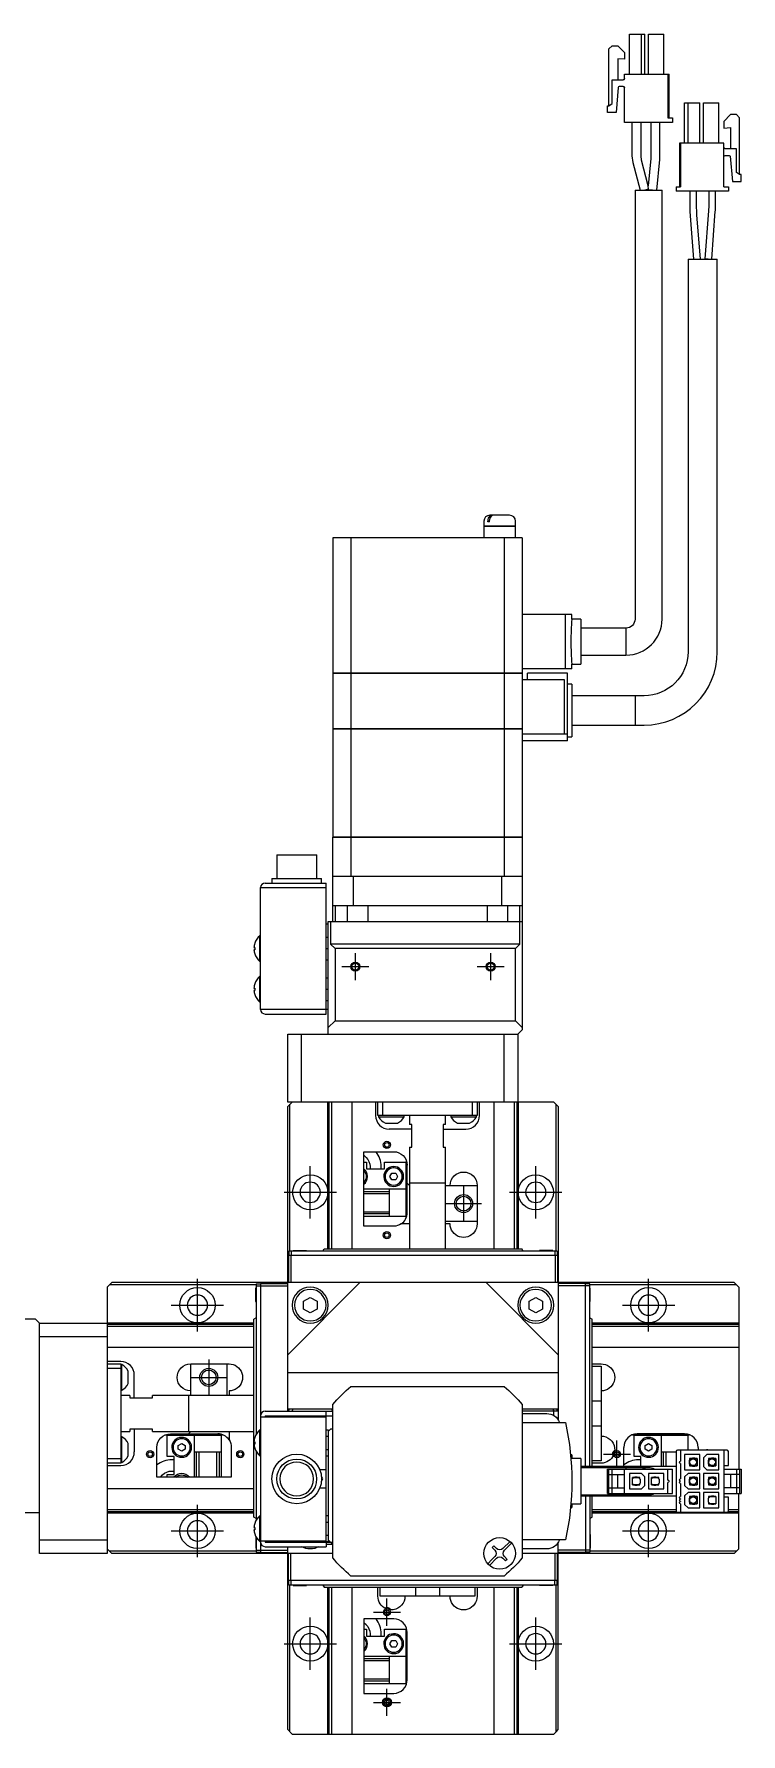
# Model space of a CAD drawing. Extents: x 0 to 1558, y -8 to 1234.
# Drawn here: x 611.4 to 768.1, y 857.5 to 1234.1 of the extents above; entities that cross this region are included whole.
import ezdxf

# ---------------------------------------------------------------- set-up
doc = ezdxf.new("R2010")
doc.units = 0
doc.header["$LTSCALE"] = 0.5
doc.linetypes.add('CENTER', pattern=[50.8, 31.75, -6.35, 6.35, -6.35])
doc.linetypes.add('DASHED', pattern=[19.05, 12.7, -6.35])
for name, color, linetype in [('MSM_CENTER', 1, 'CENTER'), ('MSM_CONTINUOUS', 7, 'CONTINUOUS'), ('MSM_DASHED', 4, 'DASHED'), ('MSM_NARROW', 5, 'CONTINUOUS')]:
    doc.layers.add(name, color=color, linetype=linetype)

msp = doc.modelspace()

# ---------------------------------------------------------------- linework, layer by layer
at = {"layer": 'MSM_CENTER'}
for p, q in [((682.61, 1024.51), (682.61, 1030.51)), ((712.61, 1024.51), (712.61, 1030.51)), ((679.61, 1027.51), (685.61, 1027.51)), ((709.61, 1027.51), (715.61, 1027.51)), ((672.61, 971.71), (672.61, 983.31)), ((722.61, 971.71), (722.61, 983.31)), ((666.81, 977.51), (678.41, 977.51)), ((706.61, 979.01), (706.61, 971.01)), ((716.81, 977.51), (728.41, 977.51)), ((702.61, 975.01), (710.61, 975.01)), ((647.61, 946.71), (647.61, 958.31)), ((747.61, 946.71), (747.61, 958.31)), ((641.81, 952.51), (653.41, 952.51)), ((741.81, 952.51), (753.41, 952.51)), ((650.11, 940.51), (650.11, 932.51)), ((646.11, 936.51), (654.11, 936.51)), ((737.61, 919.51), (743.61, 919.51)), ((740.61, 916.51), (740.61, 922.51)), ((647.61, 896.71), (647.61, 908.31)), ((747.61, 896.71), (747.61, 908.31)), ((641.81, 902.51), (653.41, 902.51)), ((741.81, 902.51), (753.41, 902.51)), ((689.61, 881.51), (689.61, 887.51)), ((672.61, 871.71), (672.61, 883.31)), ((686.61, 884.51), (692.61, 884.51)), ((722.61, 871.71), (722.61, 883.31)), ((666.81, 877.51), (678.41, 877.51)), ((716.81, 877.51), (728.41, 877.51)), ((689.61, 861.51), (689.61, 867.51)), ((686.61, 864.51), (692.61, 864.51))]:
    msp.add_line(p, q, dxfattribs=at)
at = {"layer": 'MSM_CONTINUOUS'}
for p, q in [((738.81, 1230.81), (739.51, 1231.51)), ((738.81, 1230.81), (739.51, 1231.51)), ((739.51, 1231.51), (740.81, 1231.51)), ((740.81, 1231.51), (742.31, 1230.01)), ((743.41, 1225.21), (743.41, 1234.11)), ((743.41, 1234.11), (746.81, 1234.11)), ((743.41, 1225.21), (743.41, 1234.11)), ((746.06, 1225.21), (746.06, 1234.11)), ((746.81, 1225.21), (746.81, 1234.11)), ((747.61, 1225.21), (747.61, 1234.11)), ((747.61, 1234.11), (751.01, 1234.11)), ((747.61, 1225.21), (747.61, 1234.11)), ((751.01, 1225.21), (751.01, 1234.11)), ((738.81, 1218.21), (738.81, 1230.81)), ((738.81, 1218.21), (738.81, 1230.81)), ((742.31, 1228.51), (740.81, 1228.64)), ((740.81, 1228.64), (740.81, 1223.96)), ((742.31, 1228.51), (740.81, 1228.64)), ((742.31, 1230.01), (742.31, 1228.51)), ((739.51, 1218.71), (739.51, 1223.96)), ((739.51, 1223.96), (742.01, 1223.96)), ((739.51, 1218.71), (739.51, 1223.96)), ((742.31, 1224.26), (742.31, 1225.21)), ((742.31, 1225.21), (752.16, 1225.21)), ((742.31, 1224.26), (742.31, 1225.21)), ((742.31, 1224.26), (742.31, 1224.26)), ((751.91, 1225.21), (751.91, 1215.51)), ((752.16, 1215.51), (752.16, 1225.21)), ((740.91, 1222.28), (740.43, 1216.71)), ((742.01, 1222.46), (741.11, 1222.46)), ((742.31, 1222.17), (742.31, 1222.16)), ((742.31, 1214.51), (742.31, 1222.16)), ((742.31, 1214.51), (742.31, 1222.16)), ((738.51, 1216.71), (738.51, 1218.21)), ((738.51, 1218.21), (738.81, 1218.21)), ((738.51, 1216.71), (738.51, 1218.21)), ((740.43, 1216.71), (738.51, 1216.71)), ((738.81, 1218.21), (739.51, 1218.71)), ((738.81, 1218.21), (739.51, 1218.71)), ((755.61, 1209.96), (755.61, 1218.86)), ((755.61, 1218.86), (759.01, 1218.86)), ((756.36, 1209.96), (756.36, 1218.86)), ((759.01, 1209.96), (759.01, 1218.86)), ((759.81, 1209.96), (759.81, 1218.86)), ((759.81, 1218.86), (763.21, 1218.86)), ((763.21, 1209.96), (763.21, 1218.86)), ((752.91, 1214.51), (742.31, 1214.51)), ((743.94, 1214.51), (743.94, 1207.15)), ((745.94, 1207.15), (745.94, 1214.51)), ((748.14, 1214.51), (748.14, 1206.61)), ((750.14, 1206.61), (750.14, 1214.51)), ((751.91, 1215.51), (752.91, 1215.51)), ((752.91, 1215.51), (752.91, 1214.51)), ((765.81, 1216.26), (764.31, 1214.76)), ((764.31, 1214.76), (764.31, 1213.26)), ((764.31, 1213.26), (765.81, 1213.39)), ((767.11, 1216.26), (765.81, 1216.26)), ((765.81, 1213.39), (765.81, 1208.71)), ((767.81, 1215.56), (767.11, 1216.26)), ((767.81, 1202.96), (767.81, 1215.56)), ((764.31, 1209.96), (754.46, 1209.96)), ((754.46, 1209.96), (754.46, 1200.26)), ((754.71, 1209.96), (754.71, 1200.26)), ((764.31, 1200.26), (764.31, 1209.96)), ((743.94, 1207.15), (744.13, 1205.64)), ((744.13, 1205.64), (745.73, 1199.51)), ((746.07, 1206.14), (745.94, 1207.15)), ((747.55, 1200.46), (746.07, 1206.14)), ((748.13, 1206.51), (747.55, 1200.46)), ((748.14, 1206.61), (748.13, 1206.51)), ((749.47, 1199.51), (750.12, 1206.32)), ((750.12, 1206.32), (750.14, 1206.61)), ((767.11, 1208.71), (764.61, 1208.71)), ((764.61, 1207.21), (765.51, 1207.21)), ((765.71, 1207.03), (766.2, 1201.46)), ((767.11, 1203.46), (767.11, 1208.71)), ((766.2, 1201.46), (768.11, 1201.46)), ((767.81, 1202.96), (767.11, 1203.46)), ((768.11, 1202.96), (767.81, 1202.96)), ((768.11, 1201.46), (768.11, 1202.96)), ((744.61, 1199.51), (750.61, 1199.51)), ((744.61, 1199.51), (744.61, 1104.51)), ((747.61, 1199.73), (746.76, 1199.51)), ((747.48, 1199.7), (747.47, 1199.61)), ((748.46, 1199.51), (747.47, 1199.61)), ((747.61, 1199.73), (747.55, 1200.46)), ((750.61, 1104.51), (750.61, 1199.51)), ((753.71, 1200.26), (753.71, 1199.26)), ((753.71, 1200.26), (754.71, 1200.26)), ((765.31, 1199.26), (753.71, 1199.26)), ((756.74, 1199.26), (756.74, 1195.66)), ((758.24, 1196.63), (758.24, 1199.26)), ((760.94, 1199.26), (760.94, 1195.64)), ((762.44, 1195.64), (762.44, 1199.26)), ((764.31, 1200.26), (765.31, 1200.26)), ((765.31, 1200.26), (765.31, 1199.26)), ((756.77, 1194.81), (757.61, 1184.26)), ((758.34, 1194), (758.24, 1196.63)), ((759.11, 1184.32), (758.34, 1194)), ((760.91, 1194.94), (760.12, 1184.32)), ((761.62, 1184.26), (762.41, 1194.83)), ((756.36, 1184.26), (762.86, 1184.26)), ((756.36, 1184.26), (756.36, 1097.26)), ((760.12, 1184.32), (760.14, 1184.26)), ((760.86, 1184.26), (760.12, 1184.32)), ((762.86, 1097.26), (762.86, 1184.26)), ((711.11, 1126.21), (711.11, 1125.06)), ((711.97, 1126.01), (711.97, 1126.21)), ((712.32, 1126.01), (712.32, 1126.21)), ((716.81, 1127.51), (712.41, 1127.51)), ((718.11, 1125.06), (718.11, 1126.21)), ((719.61, 1122.51), (677.61, 1122.51)), ((677.61, 1122.51), (677.61, 1092.56)), ((681.64, 1122.51), (681.64, 1092.56)), ((718.11, 1125.06), (711.11, 1125.06)), ((718.11, 1125.01), (711.11, 1125.01)), ((711.11, 1125.01), (711.11, 1122.51)), ((711.16, 1125.06), (711.16, 1125.01)), ((712.32, 1126.01), (711.97, 1126.01)), ((715.58, 1122.51), (715.58, 1092.56)), ((718.06, 1125.01), (718.06, 1125.06)), ((718.11, 1122.51), (718.11, 1125.01)), ((719.61, 1122.51), (719.61, 1092.56)), ((730.61, 1105.51), (719.61, 1105.51)), ((729.18, 1093.51), (729.18, 1105.51)), ((730.61, 1104.51), (730.61, 1105.51)), ((732.61, 1104.51), (730.61, 1104.51)), ((732.61, 1104.51), (732.61, 1094.51)), ((742.61, 1102.51), (732.61, 1102.51)), ((742.61, 1102.51), (742.61, 1096.51)), ((732.61, 1096.51), (742.61, 1096.51)), ((677.61, 1092.56), (719.61, 1092.56)), ((677.61, 1092.51), (677.61, 1080.26)), ((677.61, 1092.51), (719.61, 1092.51)), ((677.66, 1092.56), (677.66, 1092.51)), ((681.64, 1092.51), (681.64, 1080.26)), ((681.9, 1092.56), (681.9, 1092.51)), ((715.33, 1092.56), (715.33, 1092.51)), ((715.58, 1092.51), (715.58, 1080.26)), ((719.56, 1092.56), (719.56, 1092.51)), ((730.61, 1093.51), (719.61, 1093.51)), ((719.61, 1092.51), (719.61, 1056.26)), ((720.81, 1091.01), (720.81, 1092.51)), ((729.61, 1092.51), (720.81, 1092.51)), ((729.61, 1077.51), (729.61, 1092.51)), ((730.61, 1093.51), (730.61, 1094.51)), ((730.61, 1094.51), (732.61, 1094.51)), ((729.01, 1091.01), (719.61, 1091.01)), ((729.01, 1079.01), (729.01, 1091.01)), ((730.61, 1090.08), (729.61, 1090.08)), ((730.61, 1090.08), (730.61, 1078.44)), ((746.61, 1087.51), (730.61, 1087.51)), ((744.61, 1087.51), (744.61, 1081.01)), ((730.61, 1081.01), (746.61, 1081.01)), ((677.61, 1080.26), (719.61, 1080.26)), ((677.61, 1080.21), (677.61, 1056.26)), ((677.61, 1080.21), (719.61, 1080.21)), ((677.66, 1080.26), (677.66, 1080.21)), ((681.64, 1080.21), (681.64, 1056.26)), ((681.9, 1080.26), (681.9, 1080.21)), ((715.33, 1080.26), (715.33, 1080.21)), ((715.58, 1080.21), (715.58, 1056.26)), ((719.56, 1080.26), (719.56, 1080.21)), ((729.61, 1079.01), (719.61, 1079.01)), ((729.61, 1077.51), (719.61, 1077.51)), ((729.61, 1078.44), (730.61, 1078.44)), ((677.61, 1056.26), (719.61, 1056.26)), ((677.61, 1056.21), (719.61, 1056.21)), ((677.61, 1037.51), (677.61, 1056.21)), ((677.66, 1056.26), (677.66, 1056.21)), ((681.64, 1056.21), (681.64, 1047.51)), ((681.9, 1056.26), (681.9, 1056.21)), ((715.33, 1056.26), (715.33, 1056.21)), ((715.58, 1056.21), (715.58, 1047.51)), ((719.56, 1056.26), (719.56, 1056.21)), ((719.61, 1056.21), (719.61, 1013.51)), ((665.19, 1052.31), (674.04, 1052.31)), ((665.19, 1052.31), (665.19, 1047.01)), ((674.04, 1047.01), (674.04, 1052.31)), ((664.11, 1047.01), (675.11, 1047.01)), ((664.11, 1047.01), (664.11, 1046.01)), ((675.11, 1046.01), (675.11, 1047.01)), ((719.61, 1047.51), (677.61, 1047.51)), ((682.11, 1047.51), (682.11, 1041.01)), ((715.11, 1041.01), (715.11, 1047.51)), ((661.61, 1018.01), (661.61, 1045.01)), ((661.61, 1045.01), (676.11, 1045.01)), ((662.61, 1046.01), (676.11, 1046.01)), ((676.11, 1017.01), (676.11, 1046.01)), ((719.61, 1041.01), (677.61, 1041.01)), ((678.11, 1041.01), (678.11, 1037.51)), ((680.88, 1037.51), (680.88, 1041.01)), ((685.35, 1041.01), (685.35, 1037.51)), ((711.88, 1037.51), (711.88, 1041.01)), ((716.35, 1041.01), (716.35, 1037.51)), ((719.11, 1032.51), (719.11, 1041.01)), ((676.11, 1037.01), (676.61, 1037.01)), ((676.61, 1012.51), (676.61, 1037.51)), ((676.61, 1037.51), (719.61, 1037.51)), ((677.11, 1037.51), (677.11, 1032.51)), ((660.3, 1032.67), (660.31, 1032.67)), ((661.45, 1028.66), (661.45, 1034.36)), ((661.61, 1034.36), (661.45, 1034.36)), ((676.11, 1034.01), (676.61, 1034.01)), ((677.11, 1032.51), (678.11, 1031.51)), ((719.11, 1032.51), (677.11, 1032.51)), ((718.11, 1031.51), (719.11, 1032.51)), ((660.13, 1031.77), (660.31, 1031.77)), ((660.31, 1031.25), (660.13, 1031.25)), ((660.31, 1030.36), (660.3, 1030.35)), ((660.31, 1031.77), (660.31, 1031.25)), ((661.45, 1028.66), (661.61, 1028.66)), ((676.11, 1031.51), (676.61, 1031.51)), ((676.11, 1029.01), (676.61, 1029.01)), ((718.11, 1031.51), (678.11, 1031.51)), ((678.11, 1031.51), (678.11, 1015.51)), ((718.11, 1015.51), (718.11, 1031.51)), ((661.45, 1019.66), (661.45, 1025.36)), ((661.61, 1025.36), (661.45, 1025.36)), ((676.11, 1025.01), (676.61, 1025.01)), ((660.13, 1022.77), (660.31, 1022.77)), ((660.31, 1022.25), (660.13, 1022.25)), ((660.3, 1023.67), (660.31, 1023.67)), ((660.31, 1021.36), (660.3, 1021.35)), ((660.31, 1022.77), (660.31, 1022.25)), ((676.11, 1022.51), (676.61, 1022.51)), ((661.45, 1019.66), (661.61, 1019.66)), ((676.61, 1018.01), (661.61, 1018.01)), ((662.61, 1017.01), (676.11, 1017.01)), ((676.11, 1020.01), (676.61, 1020.01)), ((676.61, 1014.01), (678.11, 1015.51)), ((678.11, 1015.51), (718.11, 1015.51)), ((718.11, 1015.51), (719.61, 1014.01)), ((718.61, 1012.51), (719.61, 1013.51)), ((667.61, 997.51), (667.61, 1012.51)), ((667.61, 1012.51), (718.61, 1012.51)), ((670.61, 1012.51), (670.61, 997.51)), ((715.61, 997.51), (715.61, 1012.51)), ((718.61, 1012.51), (718.61, 997.51)), ((726.61, 997.51), (667.61, 997.51)), ((668.61, 997.51), (667.61, 996.51)), ((667.61, 929.01), (667.61, 996.51)), ((668.11, 964.51), (668.11, 997.01)), ((676.51, 965.01), (676.51, 997.51)), ((676.81, 965.01), (676.81, 997.51)), ((677.32, 997.51), (677.32, 965.01)), ((681.9, 965.01), (681.9, 997.51)), ((687.11, 997.51), (687.11, 994.51)), ((687.61, 994.51), (687.61, 997.51)), ((709.61, 994.51), (687.61, 994.51)), ((687.76, 994.51), (687.76, 994.26)), ((687.76, 994.26), (693.46, 994.26)), ((688.61, 997.51), (688.61, 994.51)), ((693.46, 994.26), (693.46, 994.51)), ((694.61, 994.51), (694.61, 992.51)), ((702.61, 992.51), (702.61, 994.51)), ((703.76, 994.51), (703.76, 994.26)), ((703.76, 994.26), (709.46, 994.26)), ((708.61, 994.51), (708.61, 997.51)), ((709.46, 994.26), (709.46, 994.51)), ((709.61, 997.51), (709.61, 994.51)), ((710.11, 994.51), (710.11, 997.51)), ((713.32, 997.51), (713.32, 965.01)), ((717.91, 965.01), (717.91, 997.51)), ((718.41, 997.51), (718.41, 965.01)), ((718.71, 997.51), (718.71, 965.01)), ((727.61, 996.51), (726.61, 997.51)), ((727.11, 964.51), (727.11, 997.01)), ((727.61, 996.51), (727.61, 927.04)), ((689.28, 992.86), (691.95, 992.86)), ((695.11, 991.51), (690.11, 991.51)), ((695.11, 992.51), (694.61, 992.51)), ((695.11, 987.51), (695.11, 992.51)), ((702.61, 992.51), (702.11, 992.51)), ((702.11, 992.51), (702.11, 987.51)), ((702.11, 991.51), (707.11, 991.51)), ((705.28, 992.86), (707.95, 992.86)), ((694.61, 987.51), (695.11, 987.51)), ((694.61, 987.51), (694.61, 965.01)), ((702.11, 987.51), (702.61, 987.51)), ((702.61, 965.01), (702.61, 987.51)), ((684.49, 986.51), (691.11, 986.51)), ((684.49, 970.01), (684.49, 986.51)), ((684.49, 985.71), (684.99, 985.24)), ((684.49, 984.21), (685.11, 984.21)), ((685.11, 984.21), (685.11, 982.71)), ((685.86, 983.22), (685.86, 982.71)), ((688.36, 982.71), (688.36, 983.22)), ((689.11, 982.71), (689.11, 984.21)), ((689.11, 984.21), (693.81, 984.21)), ((691.01, 983.21), (691.01, 982.91)), ((691.07, 983.21), (691.07, 982.91)), ((691.09, 982.91), (691.09, 983.21)), ((693.81, 984.21), (693.81, 972.21)), ((693.91, 984.59), (693.91, 971.94)), ((694.11, 973.01), (694.11, 983.51)), ((685.11, 982.71), (689.11, 982.71)), ((690.25, 981.01), (690.68, 981.76)), ((690.68, 980.26), (690.25, 981.01)), ((690.68, 981.76), (691.55, 981.76)), ((691.55, 980.26), (690.68, 980.26)), ((691.55, 981.76), (691.98, 981.01)), ((691.98, 981.01), (691.55, 980.26)), ((694.11, 979.51), (694.61, 979.01)), ((702.61, 979.51), (694.61, 979.51)), ((693.81, 978.21), (684.49, 978.21)), ((684.49, 977.71), (690.11, 977.71)), ((690.11, 977.21), (684.49, 977.21)), ((690.11, 978.21), (690.11, 972.21)), ((702.61, 979.01), (709.61, 979.01)), ((709.61, 979.01), (709.61, 970.51)), ((684.49, 973.21), (690.11, 973.21)), ((690.11, 972.71), (684.49, 972.71)), ((684.49, 972.21), (693.81, 972.21)), ((691.11, 970.01), (684.49, 970.01)), ((694.61, 970.51), (692.77, 970.51)), ((709.61, 971.01), (702.61, 971.01)), ((703.61, 970.51), (702.61, 970.51)), ((667.86, 964.51), (667.86, 963.51)), ((727.36, 964.51), (667.86, 964.51)), ((668.36, 964.51), (668.36, 963.51)), ((671.81, 964.56), (668.81, 964.56)), ((668.81, 964.56), (668.81, 964.51)), ((671.81, 964.51), (671.81, 964.56)), ((675.38, 964.51), (675.68, 965.01)), ((675.68, 965.01), (719.54, 965.01)), ((719.84, 964.51), (719.54, 965.01)), ((726.41, 964.61), (723.41, 964.61)), ((723.41, 964.61), (723.41, 964.51)), ((726.41, 964.51), (726.41, 964.61)), ((726.86, 964.51), (726.86, 963.51)), ((727.36, 964.51), (727.36, 963.51)), ((667.81, 963.51), (667.81, 957.51)), ((727.41, 963.51), (667.81, 963.51)), ((668.31, 963.51), (668.31, 957.51)), ((726.91, 963.51), (726.91, 957.51)), ((727.41, 963.51), (727.41, 957.51)), ((628.61, 957.51), (627.61, 956.51)), ((660.61, 957.01), (628.11, 957.01)), ((766.61, 957.51), (628.61, 957.51)), ((660.61, 957.26), (660.61, 923.87)), ((660.61, 957.26), (661.61, 957.26)), ((660.61, 956.76), (661.61, 956.76)), ((661.61, 957.31), (661.61, 897.71)), ((661.61, 957.31), (667.61, 957.31)), ((661.61, 956.81), (667.61, 956.81)), ((667.61, 941.51), (683.61, 957.51)), ((711.61, 957.51), (727.61, 941.51)), ((733.61, 957.31), (727.61, 957.31)), ((733.61, 956.81), (727.61, 956.81)), ((733.61, 916.76), (733.61, 957.31)), ((734.61, 957.26), (733.61, 957.26)), ((734.61, 956.76), (733.61, 956.76)), ((734.61, 916.76), (734.61, 957.26)), ((767.11, 957.01), (734.61, 957.01)), ((767.61, 956.51), (766.61, 957.51)), ((627.61, 956.51), (627.61, 897.51)), ((660.51, 956.31), (660.51, 953.31)), ((660.61, 956.31), (660.51, 956.31)), ((660.51, 953.31), (660.61, 953.31)), ((671.11, 953.38), (672.61, 954.24)), ((671.11, 951.65), (671.11, 953.38)), ((672.61, 954.24), (674.11, 953.38)), ((674.11, 953.38), (674.11, 951.65)), ((721.11, 953.38), (722.61, 954.24)), ((721.11, 951.65), (721.11, 953.38)), ((722.61, 954.24), (724.11, 953.38)), ((724.11, 953.38), (724.11, 951.65)), ((734.66, 956.31), (734.61, 956.31)), ((734.61, 953.31), (734.66, 953.31)), ((734.66, 953.31), (734.66, 956.31)), ((767.61, 956.51), (767.61, 916.21)), ((568.91, 949.51), (611.61, 949.51)), ((612.61, 948.51), (611.61, 949.51)), ((660.61, 949.74), (660.11, 949.44)), ((660.11, 905.58), (660.11, 949.44)), ((672.61, 950.78), (671.11, 951.65)), ((674.11, 951.65), (672.61, 950.78)), ((722.61, 950.78), (721.11, 951.65)), ((724.11, 951.65), (722.61, 950.78)), ((734.61, 949.74), (735.11, 949.44)), ((735.11, 916.76), (735.11, 949.44)), ((612.61, 897.51), (612.61, 948.51)), ((612.61, 948.51), (627.61, 948.51)), ((627.61, 945.51), (612.61, 945.51)), ((627.61, 948.61), (660.11, 948.61)), ((627.61, 948.31), (660.11, 948.31)), ((660.11, 947.81), (627.61, 947.81)), ((735.11, 948.61), (767.61, 948.61)), ((735.11, 948.31), (767.61, 948.31)), ((767.61, 947.81), (735.11, 947.81)), ((627.61, 943.22), (660.11, 943.22)), ((735.11, 943.22), (767.61, 943.22)), ((630.61, 940.01), (627.61, 940.01)), ((627.61, 939.51), (630.61, 939.51)), ((630.61, 938.51), (627.61, 938.51)), ((630.61, 939.51), (630.61, 917.51)), ((630.86, 939.36), (630.61, 939.36)), ((630.86, 933.66), (630.86, 939.36)), ((632.26, 935.17), (632.26, 937.85)), ((646.11, 932.51), (646.11, 939.51)), ((646.11, 939.51), (654.61, 939.51)), ((654.11, 939.51), (654.11, 932.51)), ((735.11, 939.51), (737.11, 939.51)), ((735.11, 939.01), (737.11, 939.01)), ((737.11, 939.01), (737.11, 918.01)), ((633.61, 932.01), (633.61, 937.01)), ((727.61, 937.51), (667.61, 937.51)), ((681.64, 934.51), (715.58, 934.51)), ((630.61, 933.66), (630.86, 933.66)), ((632.61, 932.51), (630.61, 932.51)), ((632.61, 932.51), (632.61, 932.01)), ((632.61, 932.01), (637.61, 932.01)), ((637.61, 932.01), (637.61, 932.51)), ((660.11, 932.51), (637.61, 932.51)), ((645.61, 932.51), (645.61, 924.51)), ((654.61, 933.51), (654.61, 932.51)), ((677.61, 896.54), (677.61, 930.48)), ((719.61, 930.48), (719.61, 896.54)), ((737.11, 931.22), (735.11, 931.22)), ((661.61, 927.81), (676.11, 927.81)), ((662.61, 929.01), (677.61, 929.01)), ((662.61, 928.01), (677.61, 928.01)), ((662.61, 928.01), (662.61, 927.81)), ((667.61, 929.51), (677.61, 929.51)), ((667.61, 927.81), (667.61, 928.01)), ((668.61, 928.01), (668.41, 927.81)), ((668.61, 929.01), (668.82, 929.51)), ((676.11, 928.01), (676.11, 929.01)), ((676.11, 900.21), (676.11, 927.81)), ((677.61, 929.21), (677.31, 929.51)), ((719.61, 929.51), (727.61, 929.51)), ((727.61, 929.01), (719.61, 929.01)), ((719.61, 928.51), (725.03, 928.51)), ((719.61, 926.51), (729.18, 926.51)), ((726.41, 929.51), (726.61, 929.01)), ((726.61, 928.06), (726.61, 929.01)), ((630.61, 924.51), (632.61, 924.51)), ((630.86, 923.36), (630.61, 923.36)), ((630.86, 917.66), (630.86, 923.36)), ((637.61, 925.01), (632.61, 925.01)), ((632.61, 925.01), (632.61, 924.51)), ((633.61, 925.01), (633.61, 920.01)), ((637.61, 924.51), (637.61, 925.01)), ((637.61, 924.51), (660.11, 924.51)), ((640.54, 923.81), (653.19, 923.81)), ((640.91, 919.01), (640.91, 923.71)), ((640.91, 923.71), (652.91, 923.71)), ((641.61, 924.01), (652.11, 924.01)), ((645.61, 924.01), (646.11, 924.51)), ((646.91, 923.71), (646.91, 914.39)), ((652.91, 914.39), (652.91, 923.71)), ((654.61, 924.51), (654.61, 922.67)), ((660.3, 923.17), (660.31, 923.17)), ((661.45, 919.16), (661.45, 924.86)), ((661.61, 924.86), (661.45, 924.86)), ((676.11, 924.9), (676.61, 924.9)), ((676.11, 923.46), (676.61, 923.46)), ((677.11, 925.01), (676.61, 924.51)), ((676.61, 924.9), (676.61, 900.13)), ((677.61, 925.01), (677.11, 925.01)), ((735.11, 925.81), (737.11, 925.81)), ((744.04, 923.81), (756.69, 923.81)), ((744.41, 919.01), (744.41, 923.71)), ((744.41, 923.71), (756.41, 923.71)), ((755.61, 924.01), (745.11, 924.01)), ((750.41, 923.71), (750.41, 916.76)), ((756.41, 920.41), (756.41, 923.71)), ((632.26, 919.17), (632.26, 921.85)), ((638.61, 914.39), (638.61, 921.01)), ((642.41, 919.01), (640.91, 919.01)), ((642.21, 920.99), (641.91, 920.99)), ((641.91, 920.97), (642.21, 920.97)), ((641.92, 920.91), (642.22, 920.91)), ((642.41, 915.01), (642.41, 919.01)), ((643.36, 921.45), (644.11, 921.88)), ((643.36, 920.58), (643.36, 921.45)), ((644.11, 920.15), (643.36, 920.58)), ((644.11, 921.88), (644.86, 921.45)), ((644.86, 920.58), (644.11, 920.15)), ((644.86, 921.45), (644.86, 920.58)), ((646.91, 920.01), (652.91, 920.01)), ((647.41, 914.39), (647.41, 920.01)), ((647.91, 920.01), (647.91, 914.39)), ((651.91, 914.39), (651.91, 920.01)), ((652.41, 920.01), (652.41, 914.39)), ((655.11, 921.01), (655.11, 914.39)), ((660.13, 922.27), (660.31, 922.27)), ((660.31, 921.75), (660.13, 921.75)), ((660.31, 920.86), (660.3, 920.85)), ((660.31, 922.27), (660.31, 921.75)), ((660.61, 920.15), (660.61, 904.87)), ((661.45, 919.16), (661.61, 919.16)), ((676.11, 920.57), (676.61, 920.57)), ((676.11, 919.13), (676.61, 919.13)), ((730.61, 919.33), (730.33, 919.33)), ((730.61, 919.33), (730.61, 918.51)), ((740.09, 920.92), (740.11, 920.38)), ((740.11, 920.38), (740.09, 920.11)), ((742.11, 916.76), (742.11, 921.01)), ((745.91, 919.01), (744.41, 919.01)), ((745.71, 920.99), (745.41, 920.99)), ((745.41, 920.97), (745.71, 920.97)), ((745.42, 920.91), (745.72, 920.91)), ((745.91, 916.76), (745.91, 919.01)), ((746.86, 921.45), (747.61, 921.88)), ((746.86, 920.58), (746.86, 921.45)), ((747.61, 920.15), (746.86, 920.58)), ((747.61, 921.88), (748.36, 921.45)), ((748.36, 920.58), (747.61, 920.15)), ((748.36, 921.45), (748.36, 920.58)), ((750.41, 920.01), (753.71, 920.01)), ((750.91, 916.76), (750.91, 920.01)), ((751.41, 920.01), (751.41, 916.76)), ((753.71, 920.11), (753.71, 906.91)), ((765.01, 920.41), (754.01, 920.41)), ((754.71, 920.41), (754.71, 917.96)), ((755.61, 919.41), (755.61, 916.01)), ((759.01, 919.41), (755.61, 919.41)), ((758.61, 921.01), (758.61, 920.41)), ((759.01, 916.01), (759.01, 919.41)), ((760.56, 919.41), (759.81, 918.66)), ((763.21, 919.41), (760.56, 919.41)), ((763.21, 916.01), (763.21, 919.41)), ((764.31, 920.41), (764.31, 906.61)), ((765.31, 917.01), (765.31, 920.11)), ((627.61, 918.51), (630.61, 918.51)), ((630.61, 917.51), (627.61, 917.51)), ((627.61, 917.01), (630.61, 917.01)), ((630.61, 917.66), (630.86, 917.66)), ((642.41, 918.26), (641.9, 918.26)), ((641.9, 915.76), (642.41, 915.76)), ((676.11, 916.01), (674.74, 916.01)), ((732.61, 918.51), (730.4, 918.51)), ((732.61, 918.51), (732.61, 908.51)), ((753.71, 916.76), (732.61, 916.76)), ((747.61, 916.51), (732.61, 916.51)), ((737.11, 918.01), (735.11, 918.01)), ((737.11, 917.51), (735.11, 917.51)), ((738.51, 910.81), (738.51, 916.21)), ((738.51, 916.21), (752.91, 916.21)), ((738.81, 910.81), (738.81, 916.21)), ((739.51, 910.81), (739.51, 916.21)), ((742.31, 910.81), (742.31, 916.21)), ((742.61, 916.51), (742.61, 916.21)), ((743.41, 915.21), (743.41, 911.81)), ((746.06, 915.21), (743.41, 915.21)), ((744.61, 916.76), (744.61, 916.51)), ((745.91, 918.26), (745.4, 918.26)), ((746.81, 914.46), (746.06, 915.21)), ((751.01, 915.21), (747.61, 915.21)), ((747.61, 915.21), (747.61, 911.81)), ((751.01, 911.81), (751.01, 915.21)), ((751.91, 913.76), (751.91, 916.21)), ((752.91, 910.81), (752.91, 916.21)), ((754.71, 917.46), (754.71, 914.04)), ((755.61, 916.01), (759.01, 916.01)), ((756.36, 915.21), (755.61, 914.46)), ((759.01, 915.21), (756.36, 915.21)), ((756.99, 918.46), (756.61, 918.09)), ((756.61, 918.09), (756.61, 917.34)), ((756.61, 917.34), (756.99, 916.96)), ((757.36, 918.51), (756.71, 918.51)), ((756.71, 918.51), (756.71, 918.19)), ((756.71, 917.24), (756.71, 916.91)), ((756.71, 916.91), (757.36, 916.91)), ((756.77, 917.5), (756.9, 917.05)), ((758.36, 918.46), (756.99, 918.46)), ((756.99, 916.96), (758.36, 916.96)), ((757.86, 918.61), (757.36, 918.61)), ((757.36, 918.61), (757.36, 918.46)), ((757.36, 916.96), (757.36, 916.81)), ((757.36, 916.81), (757.86, 916.81)), ((757.86, 918.61), (757.86, 918.46)), ((758.36, 918.51), (757.86, 918.51)), ((757.86, 916.81), (757.86, 916.96)), ((757.86, 916.91), (758.36, 916.91)), ((758.36, 917.4), (758.21, 917.93)), ((758.36, 918.51), (758.36, 916.91)), ((759.01, 911.81), (759.01, 915.21)), ((759.81, 918.66), (759.81, 916.76)), ((759.81, 916.76), (760.56, 916.01)), ((763.21, 915.21), (759.81, 915.21)), ((759.81, 915.21), (759.81, 911.81)), ((760.56, 916.01), (763.21, 916.01)), ((761.19, 918.46), (760.81, 918.09)), ((760.81, 918.09), (760.81, 917.34)), ((760.97, 917.91), (760.81, 917.37)), ((760.81, 917.34), (761.19, 916.96)), ((760.91, 918.51), (760.91, 918.19)), ((761.56, 918.51), (760.91, 918.51)), ((760.91, 917.24), (760.91, 916.91)), ((760.91, 916.91), (761.56, 916.91)), ((762.56, 918.46), (761.19, 918.46)), ((761.19, 916.96), (762.56, 916.96)), ((762.06, 918.61), (761.56, 918.61)), ((761.56, 918.61), (761.56, 918.46)), ((761.56, 916.96), (761.56, 916.81)), ((761.56, 916.81), (762.06, 916.81)), ((762.06, 918.61), (762.06, 918.46)), ((762.56, 918.51), (762.06, 918.51)), ((762.06, 916.81), (762.06, 916.96)), ((762.06, 916.91), (762.56, 916.91)), ((762.26, 916.96), (762.41, 917.51)), ((762.56, 918.51), (762.56, 916.91)), ((763.21, 911.81), (763.21, 915.21)), ((764.31, 917.01), (765.31, 917.01)), ((764.31, 916.21), (768.11, 916.21)), ((767.11, 916.21), (767.11, 910.81)), ((767.81, 916.21), (767.81, 910.81)), ((768.11, 916.21), (768.11, 910.81)), ((660.11, 911.8), (627.61, 911.8)), ((655.11, 914.39), (638.61, 914.39)), ((639.42, 914.39), (639.89, 914.89)), ((640.91, 914.39), (640.91, 915.01)), ((640.91, 915.01), (642.41, 915.01)), ((674.74, 912.01), (676.11, 912.01)), ((675.39, 914.01), (675.09, 914.53)), ((675.09, 913.5), (675.39, 914.01)), ((738.81, 915.01), (742.31, 915.01)), ((738.81, 912.01), (742.31, 912.01)), ((740.81, 912.01), (740.81, 915.01)), ((743.41, 911.81), (746.06, 911.81)), ((744.56, 914.31), (744.06, 914.31)), ((744.06, 912.71), (744.06, 914.31)), ((745.44, 914.26), (744.06, 914.26)), ((744.06, 912.76), (745.44, 912.76)), ((744.06, 912.71), (744.56, 912.71)), ((745.06, 914.41), (744.56, 914.41)), ((744.56, 914.26), (744.56, 914.41)), ((744.56, 912.76), (744.56, 912.61)), ((744.56, 912.61), (745.06, 912.61)), ((745.06, 914.26), (745.06, 914.41)), ((745.71, 914.31), (745.06, 914.31)), ((745.06, 912.61), (745.06, 912.76)), ((745.06, 912.71), (745.71, 912.71)), ((745.81, 913.89), (745.44, 914.26)), ((745.44, 912.76), (745.81, 913.14)), ((745.71, 913.99), (745.71, 914.31)), ((745.71, 912.71), (745.71, 913.04)), ((745.81, 913.14), (745.81, 913.89)), ((746.06, 911.81), (746.81, 912.56)), ((746.81, 912.56), (746.81, 914.46)), ((747.61, 911.81), (751.01, 911.81)), ((748.76, 914.31), (748.26, 914.31)), ((748.26, 912.71), (748.26, 914.31)), ((749.64, 914.26), (748.26, 914.26)), ((748.26, 912.76), (749.64, 912.76)), ((748.26, 912.71), (748.76, 912.71)), ((749.26, 914.41), (748.76, 914.41)), ((748.76, 914.26), (748.76, 914.41)), ((748.76, 912.76), (748.76, 912.61)), ((748.76, 912.61), (749.26, 912.61)), ((749.26, 914.26), (749.26, 914.41)), ((749.91, 914.31), (749.26, 914.31)), ((749.26, 912.61), (749.26, 912.76)), ((749.26, 912.71), (749.91, 912.71)), ((750.01, 913.89), (749.64, 914.26)), ((749.64, 912.76), (750.01, 913.14)), ((749.91, 913.99), (749.91, 914.31)), ((749.91, 912.71), (749.91, 913.04)), ((750.01, 913.14), (750.01, 913.89)), ((751.91, 910.81), (751.91, 913.26)), ((754.71, 913.54), (754.71, 913.49)), ((754.71, 912.99), (754.71, 910.11)), ((755.61, 914.46), (755.61, 912.56)), ((755.61, 912.56), (756.36, 911.81)), ((756.36, 911.81), (759.01, 911.81)), ((756.71, 913.99), (756.61, 913.89)), ((756.61, 913.89), (756.61, 913.14)), ((756.61, 913.14), (756.99, 912.76)), ((757.36, 914.31), (756.71, 914.31)), ((756.71, 914.31), (756.71, 913.99)), ((756.99, 914.26), (756.71, 913.99)), ((756.71, 913.04), (756.71, 912.71)), ((756.71, 912.71), (757.36, 912.71)), ((758.36, 914.26), (756.99, 914.26)), ((756.99, 912.76), (758.36, 912.76)), ((757.86, 914.41), (757.36, 914.41)), ((757.36, 914.41), (757.36, 914.26)), ((757.36, 912.76), (757.36, 912.61)), ((757.36, 912.61), (757.86, 912.61)), ((757.86, 914.41), (757.86, 914.26)), ((758.36, 914.31), (757.86, 914.31)), ((757.86, 912.61), (757.86, 912.76)), ((757.86, 912.71), (758.36, 912.71)), ((758.36, 914.26), (758.28, 914.26)), ((758.36, 912.77), (758.28, 912.76)), ((758.36, 914.31), (758.36, 912.71)), ((759.81, 911.81), (763.21, 911.81)), ((761.19, 914.26), (760.81, 913.89)), ((760.81, 913.89), (760.81, 913.14)), ((760.81, 913.14), (761.19, 912.76)), ((760.91, 914.31), (760.91, 913.99)), ((761.56, 914.31), (760.91, 914.31)), ((760.91, 913.04), (760.91, 912.71)), ((760.91, 912.71), (761.56, 912.71)), ((762.56, 914.26), (761.19, 914.26)), ((761.19, 912.76), (762.56, 912.76)), ((761.56, 914.41), (761.56, 914.26)), ((762.06, 914.41), (761.56, 914.41)), ((761.56, 912.76), (761.56, 912.61)), ((761.56, 912.61), (762.06, 912.61)), ((762.06, 914.41), (762.06, 914.26)), ((762.56, 914.31), (762.06, 914.31)), ((762.06, 912.61), (762.06, 912.76)), ((762.06, 912.71), (762.56, 912.71)), ((762.56, 914.31), (762.56, 912.71)), ((767.81, 915.01), (764.31, 915.01)), ((767.81, 912.01), (764.31, 912.01)), ((765.81, 915.01), (765.81, 912.01)), ((730.33, 907.69), (730.61, 907.69)), ((730.4, 908.51), (732.61, 908.51)), ((730.61, 908.51), (730.61, 907.69)), ((732.61, 910.51), (747.61, 910.51)), ((732.61, 910.26), (753.71, 910.26)), ((733.61, 910.26), (733.61, 897.71)), ((734.61, 910.26), (734.61, 897.76)), ((735.11, 905.58), (735.11, 910.26)), ((738.51, 910.81), (752.91, 910.81)), ((742.61, 910.81), (742.61, 910.51)), ((744.61, 910.51), (744.61, 910.26)), ((754.71, 909.61), (754.71, 909.56)), ((754.71, 909.06), (754.71, 909.01)), ((754.71, 908.51), (754.71, 906.61)), ((756.36, 911.01), (755.61, 910.26)), ((755.61, 910.26), (755.61, 908.36)), ((755.61, 908.36), (756.36, 907.61)), ((759.01, 911.01), (756.36, 911.01)), ((756.36, 907.61), (759.01, 907.61)), ((756.99, 910.06), (756.61, 909.69)), ((756.61, 909.69), (756.61, 908.94)), ((756.61, 908.94), (756.99, 908.56)), ((757.36, 910.11), (756.71, 910.11)), ((756.71, 910.11), (756.71, 909.79)), ((756.71, 908.84), (756.71, 908.51)), ((756.71, 908.51), (757.36, 908.51)), ((756.77, 909.53), (756.9, 909.98)), ((758.36, 910.06), (756.99, 910.06)), ((756.99, 908.56), (758.36, 908.56)), ((757.86, 910.21), (757.36, 910.21)), ((757.36, 910.21), (757.36, 910.06)), ((757.36, 908.56), (757.36, 908.41)), ((757.36, 908.41), (757.86, 908.41)), ((757.86, 910.21), (757.86, 910.06)), ((758.36, 910.11), (757.86, 910.11)), ((757.86, 908.41), (757.86, 908.56)), ((757.86, 908.51), (758.36, 908.51)), ((758.36, 909.62), (758.21, 909.1)), ((758.36, 910.11), (758.36, 908.51)), ((759.01, 907.61), (759.01, 911.01)), ((763.21, 911.01), (759.81, 911.01)), ((759.81, 911.01), (759.81, 907.61)), ((759.81, 907.61), (763.21, 907.61)), ((760.91, 909.79), (760.81, 909.69)), ((760.81, 909.69), (760.81, 908.94)), ((760.81, 908.94), (761.19, 908.56)), ((761.56, 910.11), (760.91, 910.11)), ((760.91, 910.11), (760.91, 909.79)), ((761.19, 910.06), (760.91, 909.79)), ((760.91, 908.84), (760.91, 908.51)), ((760.91, 908.51), (761.56, 908.51)), ((762.56, 910.06), (761.19, 910.06)), ((761.19, 908.56), (762.56, 908.56)), ((761.56, 910.21), (761.56, 910.06)), ((762.06, 910.21), (761.56, 910.21)), ((761.56, 908.56), (761.56, 908.41)), ((761.56, 908.41), (762.06, 908.41)), ((762.06, 910.21), (762.06, 910.06)), ((762.56, 910.11), (762.06, 910.11)), ((762.06, 908.41), (762.06, 908.56)), ((762.06, 908.51), (762.56, 908.51)), ((762.56, 910.11), (762.56, 908.51)), ((763.21, 907.61), (763.21, 911.01)), ((764.31, 910.81), (768.11, 910.81)), ((765.31, 910.01), (764.31, 910.01)), ((765.31, 906.91), (765.31, 910.01)), ((767.61, 898.51), (767.61, 910.81)), ((612.61, 906.51), (587.61, 906.51)), ((627.61, 907.22), (660.11, 907.22)), ((660.11, 906.71), (627.61, 906.71)), ((660.11, 906.41), (627.61, 906.41)), ((660.61, 905.28), (660.11, 905.58)), ((660.3, 904.17), (660.31, 904.17)), ((661.45, 900.16), (661.45, 905.86)), ((661.61, 905.86), (661.45, 905.86)), ((676.11, 905.9), (676.61, 905.9)), ((676.11, 904.46), (676.61, 904.46)), ((734.61, 905.28), (735.11, 905.58)), ((735.11, 907.22), (753.71, 907.22)), ((753.79, 906.71), (735.11, 906.71)), ((767.61, 906.41), (735.11, 906.41)), ((765.01, 906.61), (754.01, 906.61)), ((767.61, 906.71), (765.24, 906.71)), ((765.31, 907.22), (767.61, 907.22)), ((612.61, 900.51), (627.61, 900.51)), ((660.13, 903.27), (660.31, 903.27)), ((660.31, 902.75), (660.13, 902.75)), ((660.31, 901.86), (660.3, 901.85)), ((660.31, 903.27), (660.31, 902.75)), ((660.56, 901.24), (660.56, 898.71)), ((660.61, 901.15), (660.61, 897.76)), ((661.45, 900.16), (661.61, 900.16)), ((676.11, 900.21), (661.61, 900.21)), ((662.61, 900.21), (662.61, 900.01)), ((662.61, 900.13), (676.61, 900.13)), ((667.61, 900.13), (667.61, 900.01)), ((668.31, 900.01), (668.2, 900.13)), ((668.36, 900.11), (668.35, 900.13)), ((677.01, 900.11), (668.36, 900.11)), ((676.11, 901.57), (676.61, 901.57)), ((676.61, 900.51), (677.61, 899.51)), ((715.32, 898.57), (716.9, 900.16)), ((729.18, 900.51), (719.61, 900.51)), ((734.71, 901.71), (734.61, 901.71)), ((734.71, 898.71), (734.71, 901.71)), ((627.61, 897.51), (612.61, 897.51)), ((627.61, 898.51), (628.11, 898.01)), ((628.11, 898.01), (628.61, 897.51)), ((660.61, 898.01), (628.11, 898.01)), ((677.61, 897.51), (628.61, 897.51)), ((660.56, 898.71), (660.61, 898.71)), ((660.61, 898.26), (661.61, 898.26)), ((660.61, 897.76), (661.61, 897.76)), ((661.61, 898.21), (667.61, 898.21)), ((661.61, 897.71), (667.61, 897.71)), ((662.61, 900.01), (677.61, 900.01)), ((662.61, 899.01), (676.11, 899.01)), ((667.61, 858.51), (667.61, 899.01)), ((667.81, 891.51), (667.81, 897.51)), ((668.31, 891.51), (668.31, 897.51)), ((676.11, 900.01), (676.11, 899.01)), ((677.61, 899.51), (676.11, 899.51)), ((713.91, 896.45), (712.32, 894.87)), ((712.89, 896.14), (713.55, 896.8)), ((712.95, 898.82), (713.31, 899.17)), ((713.55, 898.22), (712.95, 898.82)), ((713.31, 899.17), (713.91, 898.57)), ((715.92, 895.85), (715.32, 896.45)), ((717.26, 899.8), (715.67, 898.22)), ((715.67, 896.8), (716.27, 896.2)), ((725.03, 898.51), (719.61, 898.51)), ((766.61, 897.51), (719.61, 897.51)), ((726.91, 891.51), (726.91, 897.51)), ((727.41, 891.51), (727.41, 897.51)), ((727.61, 858.51), (727.61, 899.98)), ((733.61, 898.21), (727.61, 898.21)), ((733.61, 897.71), (727.61, 897.71)), ((734.61, 898.26), (733.61, 898.26)), ((734.61, 897.76), (733.61, 897.76)), ((734.61, 898.71), (734.71, 898.71)), ((767.11, 898.01), (734.61, 898.01)), ((766.61, 897.51), (767.11, 898.01)), ((767.11, 898.01), (767.61, 898.51)), ((711.97, 895.22), (712.89, 896.14)), ((716.27, 896.2), (715.92, 895.85)), ((727.41, 891.51), (667.81, 891.51)), ((667.86, 890.51), (667.86, 891.51)), ((727.36, 890.51), (667.86, 890.51)), ((668.11, 858.01), (668.11, 890.51)), ((668.36, 890.51), (668.36, 891.51)), ((668.81, 890.51), (668.81, 890.41)), ((668.81, 890.41), (671.81, 890.41)), ((671.81, 890.41), (671.81, 890.51)), ((675.38, 890.51), (675.68, 890.01)), ((675.68, 890.01), (719.54, 890.01)), ((676.51, 857.51), (676.51, 890.01)), ((676.81, 857.51), (676.81, 890.01)), ((677.32, 890.01), (677.32, 857.51)), ((715.58, 892.51), (681.64, 892.51)), ((681.9, 857.51), (681.9, 890.01)), ((687.61, 888.01), (687.61, 890.01)), ((688.11, 888.01), (688.11, 890.01)), ((695.91, 890.01), (695.91, 888.01)), ((701.32, 888.01), (701.32, 890.01)), ((709.11, 890.01), (709.11, 888.01)), ((709.61, 890.01), (709.61, 888.01)), ((713.32, 890.01), (713.32, 857.51)), ((717.91, 857.51), (717.91, 890.01)), ((718.41, 890.01), (718.41, 857.51)), ((718.71, 890.01), (718.71, 857.51)), ((719.84, 890.51), (719.54, 890.01)), ((723.41, 890.51), (723.41, 890.46)), ((723.41, 890.46), (726.41, 890.46)), ((726.41, 890.46), (726.41, 890.51)), ((726.86, 890.51), (726.86, 891.51)), ((727.11, 858.01), (727.11, 890.51)), ((727.36, 890.51), (727.36, 891.51)), ((709.11, 888.01), (688.11, 888.01)), ((690.48, 885.02), (690.19, 885.04)), ((691.02, 885.04), (690.48, 885.02)), ((691.11, 883.01), (684.49, 883.01)), ((684.49, 883.01), (684.49, 866.51)), ((684.49, 882.21), (684.99, 881.74)), ((684.49, 880.71), (685.11, 880.71)), ((685.11, 880.71), (685.11, 879.21)), ((685.11, 879.21), (689.11, 879.21)), ((685.86, 879.72), (685.86, 879.21)), ((688.36, 879.21), (688.36, 879.72)), ((689.11, 879.21), (689.11, 880.71)), ((689.11, 880.71), (693.81, 880.71)), ((690.25, 877.51), (690.68, 878.26)), ((690.68, 876.76), (690.25, 877.51)), ((690.68, 878.26), (691.55, 878.26)), ((691.01, 879.71), (691.01, 879.41)), ((691.07, 879.71), (691.07, 879.41)), ((691.09, 879.41), (691.09, 879.71)), ((691.55, 878.26), (691.98, 877.51)), ((691.98, 877.51), (691.55, 876.76)), ((693.81, 880.71), (693.81, 868.71)), ((693.91, 881.09), (693.91, 868.44)), ((694.11, 869.51), (694.11, 880.01)), ((693.81, 874.71), (684.49, 874.71)), ((684.49, 874.21), (690.11, 874.21)), ((690.11, 873.71), (684.49, 873.71)), ((690.11, 874.71), (690.11, 868.71)), ((691.55, 876.76), (690.68, 876.76)), ((684.49, 869.71), (690.11, 869.71)), ((690.11, 869.21), (684.49, 869.21)), ((684.49, 868.71), (693.81, 868.71)), ((684.49, 866.51), (691.11, 866.51)), ((667.61, 858.51), (668.61, 857.51)), ((668.61, 857.51), (726.61, 857.51)), ((726.61, 857.51), (727.11, 858.01)), ((727.11, 858.01), (727.61, 858.51))]:
    msp.add_line(p, q, dxfattribs=at)
for centre, radius in [((682.61, 1027.51), 0.783), ((712.61, 1027.51), 0.783), ((689.61, 988.01), 0.8), ((689.61, 988.01), 0.5), ((672.61, 977.51), 3.9), ((722.61, 977.51), 3.9), ((706.61, 975.01), 1.62), ((689.61, 968.01), 0.8), ((689.61, 968.01), 0.5), ((647.61, 952.51), 3.9), ((747.61, 952.51), 3.9), ((650.11, 936.51), 1.62), ((637.11, 919.51), 0.8), ((637.11, 919.51), 0.5), ((657.11, 919.51), 0.8), ((657.11, 919.51), 0.5), ((669.61, 914.01), 5.5), ((740.61, 919.51), 0.783), ((740.61, 919.51), 0.5), ((669.61, 914.01), 4.42), ((757.49, 917.71), 0.75), ((761.69, 917.71), 0.75), ((757.49, 913.51), 0.75), ((761.69, 913.51), 0.75), ((757.49, 909.31), 0.75), ((647.61, 902.51), 3.9), ((747.61, 902.51), 3.9), ((714.61, 897.51), 3.5), ((689.61, 884.51), 0.783), ((689.61, 884.51), 0.5), ((672.61, 877.51), 3.9), ((722.61, 877.51), 3.9), ((689.61, 864.51), 0.783), ((689.61, 864.51), 0.5)]:
    msp.add_circle(centre, radius, dxfattribs=at)
at = {"layer": 'MSM_CONTINUOUS', "extrusion": (0, 0, -1)}
for centre, radius in [((-672.61, 977.51), 2.25), ((-691.11, 981.01), 1.9), ((-722.61, 977.51), 2.25), ((-647.61, 952.51), 2.25), ((-672.61, 952.51), 4), ((-672.61, 952.51), 3.5), ((-722.61, 952.51), 4), ((-722.61, 952.51), 3.5), ((-747.61, 952.51), 2.25), ((-644.11, 921.01), 1.9), ((-747.61, 921.01), 1.9), ((-669.61, 914.01), 3.75), ((-647.61, 902.51), 2.25), ((-747.61, 902.51), 2.25), ((-672.61, 877.51), 2.25), ((-691.11, 877.51), 1.9), ((-722.61, 877.51), 2.25)]:
    msp.add_circle(centre, radius, dxfattribs=at)
at = {"layer": 'MSM_CONTINUOUS'}
for centre, radius, start, end in [((742.01, 1224.26), 0.3, 270, 360), ((741.11, 1222.26), 0.2, 90, 175), ((742.01, 1222.16), 0.3, 360, 90), ((767.49, 1195.66), 10.75, 180, 184.548), ((751.69, 1195.64), 10.75, 355.7108, 360), ((759.03, 1184.32), 0.0773, 309.0479, 359.5838), ((712.41, 1126.21), 1.3, 90, 180), ((713.37, 1126.29), 1.41, 131.3743, 182.8178), ((713.7, 1126.3), 1.39, 132.8199, 183.04), ((712.91, 1126.76), 0.751, 91.7681, 128.8955), ((713.27, 1126.76), 0.754, 95.8166, 131.8939), ((716.81, 1126.21), 1.3, 0, 90), ((790.63, 1099.5), 60.23, 175.2289, 179.9909), ((742.61, 1104.51), 8, 270, 360), ((790.66, 1099.52), 60.26, 180.0102, 184.77), ((746.61, 1097.26), 16.25, 270, 360), ((662.61, 1045.01), 1, 90, 180), ((663.81, 1031.51), 3.69, 161.762, 175.9605), ((663.81, 1031.51), 3.7, 129.6218, 161.7427), ((663.81, 1031.51), 3.69, 184.0395, 198.238), ((663.81, 1031.51), 3.7, 198.2573, 230.3782), ((663.81, 1022.51), 3.7, 129.6218, 161.7427), ((663.81, 1022.51), 3.69, 161.762, 175.9605), ((663.81, 1022.51), 3.69, 184.0395, 198.238), ((663.81, 1022.51), 3.7, 198.2573, 230.3782), ((662.61, 1018.01), 1, 180, 270), ((690.11, 994.51), 3, 180.0022, 269.9978), ((690.61, 995.82), 3.25, 208.7266, 245.6996), ((690.61, 995.82), 3.25, 294.3004, 331.2734), ((706.61, 995.82), 3.25, 208.7266, 245.6996), ((707.11, 994.51), 3, 269.9997, 0.0003), ((706.61, 995.82), 3.25, 294.3004, 331.2734), ((683.1, 983.22), 5.26, 359.9864, 38.6744), ((691.11, 981.01), 2.2, 91.0939, 90.599), ((683.11, 981.01), 2.2, 308.6939, 51.3061), ((691.11, 973.01), 3, 303.5573, 0), ((630.61, 937.01), 3, 359.9997, 90.0003), ((629.3, 936.51), 3.25, 24.3004, 61.2734), ((629.3, 936.51), 3.25, 298.7266, 335.6996), ((662.61, 928.01), 1, 90, 180), ((669.11, 928.01), 1.8, 123.5573, 146.251), ((726.11, 928.01), 1.8, 33.5573, 56.4427), ((629.3, 920.51), 3.25, 24.3004, 61.2734), ((644.11, 921.01), 2.2, 181.0939, 180.599), ((652.11, 921.01), 3, 33.5573, 90), ((663.81, 922.01), 3.69, 161.762, 175.9605), ((663.81, 922.01), 3.7, 129.6218, 161.7427), ((745.11, 921.01), 3, 90, 180), ((747.61, 921.01), 2.2, 181.0939, 180.599), ((755.61, 921.01), 3, 0, 90), ((630.61, 920.01), 3, 270.0022, 359.9978), ((629.3, 920.51), 3.25, 298.7266, 335.6996), ((663.81, 922.01), 3.69, 184.0395, 198.238), ((663.81, 922.01), 3.7, 198.2573, 230.3782), ((754.01, 920.11), 0.3, 90, 180), ((765.01, 920.11), 0.3, 0, 90), ((641.9, 913), 5.26, 89.9864, 128.6744), ((644.11, 913.01), 2.2, 38.6939, 141.3061), ((745.4, 913), 5.26, 89.9864, 128.6744), ((747.61, 913.51), 3, 64.1588, 115.8426), ((747.61, 913.51), 3, 244.1588, 295.8426), ((663.81, 903.01), 3.69, 161.762, 175.9605), ((663.81, 903.01), 3.7, 129.6218, 161.7427), ((754.01, 906.91), 0.3, 180, 270), ((765.01, 906.91), 0.3, 270, 0), ((663.81, 903.01), 3.69, 184.0395, 198.238), ((663.81, 903.01), 3.7, 198.2573, 230.3782), ((662.61, 900.01), 1, 180, 270), ((683.1, 879.72), 5.26, 359.9864, 38.6744), ((691.11, 880.01), 3, 0, 90), ((683.11, 877.51), 2.2, 308.6939, 51.3061), ((691.11, 877.51), 2.2, 91.0939, 90.599), ((691.11, 869.51), 3, 270, 0)]:
    msp.add_arc(centre, radius, start, end, dxfattribs=at)
at = {"layer": 'MSM_CONTINUOUS', "extrusion": (0, 0, -1)}
for centre, radius, start, end in [((-742.01, 1224.26), 0.3, 180, 270), ((-742.01, 1224.26), 0.3, 180, 270), ((-742.01, 1222.16), 0.3, 90, 180), ((-742.01, 1222.16), 0.3, 90, 180), ((-764.61, 1209.01), 0.3, 270, 0), ((-764.61, 1206.91), 0.3, 0, 90), ((-765.51, 1207.01), 0.2, 90, 175), ((-751.69, 1195.64), 9.25, 180, 184.2892), ((-742.61, 1104.51), 2, 180, 270), ((-746.61, 1097.26), 9.75, 180, 270), ((-683.1, 983.22), 2.76, 133.2141, 180.0438), ((-691.11, 983.51), 3, 90, 180), ((-683.11, 981.01), 1.9, 136.3748, 223.6252), ((-706.61, 979.01), 3, 360, 180), ((-691.11, 973.01), 3, 236.4427, 270), ((-706.61, 970.51), 3, 323.4088, 360), ((-706.61, 970.51), 3, 180, 323.4088), ((-646.11, 936.51), 3, 270, 90), ((-654.61, 936.51), 3, 90, 233.4088), ((-737.11, 936.51), 3, 90, 233.4088), ((-654.61, 936.51), 3, 233.4088, 270), ((-698.61, 913.51), 27, 38.9424, 51.0576), ((-698.61, 913.51), 27, 128.9424, 141.0576), ((-737.11, 936.51), 3, 233.4088, 270), ((-725.03, 925.51), 3, 90, 160.5288), ((-670.61, 913.51), 60, 167.4867, 192.5133), ((-641.61, 921.01), 3, 0, 90), ((-652.11, 921.01), 3, 146.4427, 180), ((-737.11, 920.51), 3, 90, 172.1695), ((-737.11, 920.51), 3, 204.2749, 269.999), ((-641.9, 913), 2.76, 43.2141, 90.0438), ((-754.71, 917.71), 0.25, 270, 90), ((-644.11, 913.01), 1.9, 46.3748, 133.6252), ((-744.94, 913.51), 1, 28.9543, 48.5897), ((-744.94, 913.51), 1, 311.4089, 331.0443), ((-749.14, 913.51), 1, 28.9543, 48.5897), ((-749.14, 913.51), 1, 311.4089, 331.0443), ((-751.91, 913.51), 0.25, 89.9993, 269.9993), ((-754.71, 913.79), 0.25, 270, 90), ((-754.71, 913.24), 0.25, 270, 90), ((-754.71, 909.86), 0.25, 270, 90), ((-754.71, 909.31), 0.25, 270, 90), ((-754.71, 908.76), 0.25, 270, 90), ((-725.03, 901.51), 3, 199.4712, 270), ((-672.61, 902.51), 4, 241.045, 298.955), ((-698.61, 913.51), 27, 308.9424, 321.0576), ((-712.85, 897.51), 1, 135, 225), ((-714.61, 899.28), 1, 225, 315), ((-714.61, 895.74), 1, 45, 135), ((-716.38, 897.51), 1, 315, 45), ((-698.61, 913.51), 27, 218.9424, 231.0576), ((-690.61, 888.01), 3, 293.7875, 359.999), ((-690.61, 888.01), 3, 180, 262.1695), ((-706.61, 888.01), 3, 323.4088, 360), ((-706.61, 888.01), 3, 180, 323.4088), ((-683.1, 879.72), 2.76, 133.2141, 180.0438), ((-683.11, 877.51), 1.9, 136.3748, 223.6252)]:
    msp.add_arc(centre, radius, start, end, dxfattribs=at)
at = {"layer": 'MSM_DASHED', "extrusion": (0, 0, -1)}
msp.add_arc((-760.61, 919.51), 1, 64.1581, 115.8419, dxfattribs=at)
at = {"layer": 'MSM_NARROW'}
for centre, radius in [((682.61, 1027.51), 1), ((712.61, 1027.51), 1), ((706.61, 975.01), 2), ((650.11, 936.51), 2), ((689.61, 864.51), 1)]:
    msp.add_circle(centre, radius, dxfattribs=at)
for centre, start, end in [((740.61, 919.51), 120.1893, 207.9033), ((689.61, 884.51), 30.1893, 117.9033)]:
    msp.add_arc(centre, 1, start, end, dxfattribs=at)

doc.saveas('drawing.dxf')
